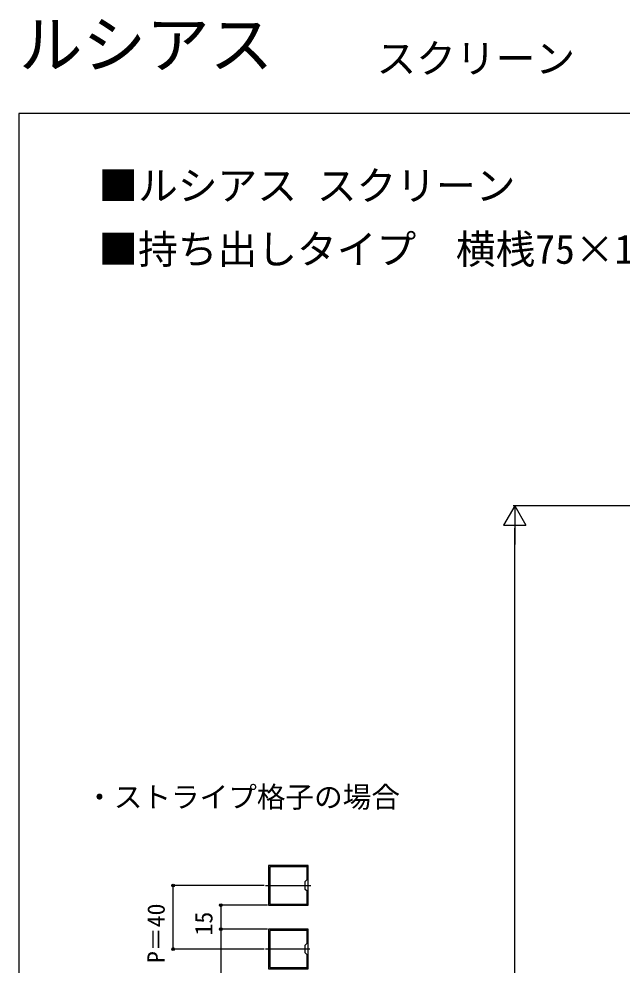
# Model space of a CAD drawing. Units: millimetres, scale not verified. Extents: x -875 to 875, y -1310 to 1300.
# Drawn here: x -875 to -495, y 704 to 1300 of the extents above; entities that cross this region are included whole.
import ezdxf
from ezdxf.enums import TextEntityAlignment as Align

# ---------------------------------------------------------------- set-up
doc = ezdxf.new("R2010")
doc.units = ezdxf.units.MM
doc.header["$LTSCALE"] = 4
for name, color, linetype in [('0-2_USER1', 3, 'Continuous'), ('0-3_YKK_11', 7, 'Continuous'), ('0-4_YKK_12', 2, 'Continuous'), ('0-7_YKK_D', 6, 'Continuous'), ('0-8_YKK_ZWAK', 7, 'Continuous')]:
    doc.layers.add(name, color=color, linetype=linetype)
doc.styles.add('ＭＳ ゴシック', font='')
doc.styles.get('ＭＳ ゴシック').set_extended_font_data('MS Gothic')

msp = doc.modelspace()

# ---------------------------------------------------------------- linework, layer by layer
at = {"layer": '0-3_YKK_11'}
for points in [[(-692.894, 767), (-717.894, 767), (-717.894, 742.002), (-692.894, 742.002)], [(-693.694, 766.2), (-717.094, 766.2), (-717.094, 742.802), (-693.694, 742.802), (-693.694, 750.802), (-694.894, 752.002), (-694.894, 757.002), (-693.694, 758.202)], [(-692.894, 727), (-717.894, 727), (-717.894, 702.002), (-692.894, 702.002)], [(-693.694, 726.2), (-717.094, 726.2), (-717.094, 702.802), (-693.694, 702.802), (-693.694, 710.802), (-694.894, 712.002), (-694.894, 717.002), (-693.694, 718.202)]]:
    msp.add_lwpolyline(points, close=True, dxfattribs=at)
at = {"layer": '0-4_YKK_12'}
for p, q in [((-719.762, 754.501), (-691.293, 754.501)), ((-691.825, 714.501), (-719.762, 714.501))]:
    msp.add_line(p, q, dxfattribs=at)
at = {"layer": '0-7_YKK_D'}
for p, q in [((-563, 993.26), (-570, 981.135)), ((-383, 993.26), (-564, 993.26)), ((-563, 993.26), (-556, 981.135)), ((-563, 993.26), (-563, 969.011)), ((-570, 981.135), (-556, 981.135)), ((-563, 188.26), (-563, 979.26)), ((-720.762, 754.501), (-778.894, 754.501)), ((-777.894, 714.501), (-777.894, 754.501)), ((-718.594, 742.002), (-748.894, 742.002)), ((-747.894, 742.002), (-747.894, 727)), ((-718.594, 727), (-748.894, 727)), ((-718.594, 727), (-748.894, 727)), ((-720.762, 714.501), (-778.894, 714.501))]:
    msp.add_line(p, q, dxfattribs=at)
msp.add_lwpolyline([(-747.894, 727), (-747.894, 702.002), (-747.894, 674.9)], dxfattribs=at)
for centre in [(-777.894, 754.501), (-747.894, 742.002), (-747.894, 727), (-747.894, 727), (-777.894, 714.501)]:
    msp.add_circle(centre, 0.875, dxfattribs=at)
at = {"layer": '0-8_YKK_ZWAK'}
for p, q in [((-875, 1240), (-875, -1310)), ((875, 1240), (-875, 1240))]:
    msp.add_line(p, q, dxfattribs=at)

# ---------------------------------------------------------------- texts
at = {"layer": '0-2_USER1', "style": 'ＭＳ ゴシック'}
for s, height, p in [('ルシアス', 29.33, (-875, 1260)), ('スクリーン', 18.33, (-650, 1260)), ('■ルシアス スクリーン', 18.33, (-825, 1180)), ('■持ち出しタイプ  横桟75×100 横格子', 18.33, (-825, 1140)), ('・ストライプ格子の場合', 13.2, (-833.295, 799.557))]:
    msp.add_text(s, height=height, dxfattribs=at).set_placement(p, align=Align.BOTTOM_LEFT)
at = {"layer": '0-7_YKK_D', "style": 'ＭＳ ゴシック'}
for s, p in [('P＝40', (-779.894, 705.651)), ('15', (-749.894, 722.995))]:
    msp.add_text(s, height=11, rotation=90, dxfattribs=at).set_placement(p, align=Align.BOTTOM_LEFT)

doc.saveas('drawing.dxf')
